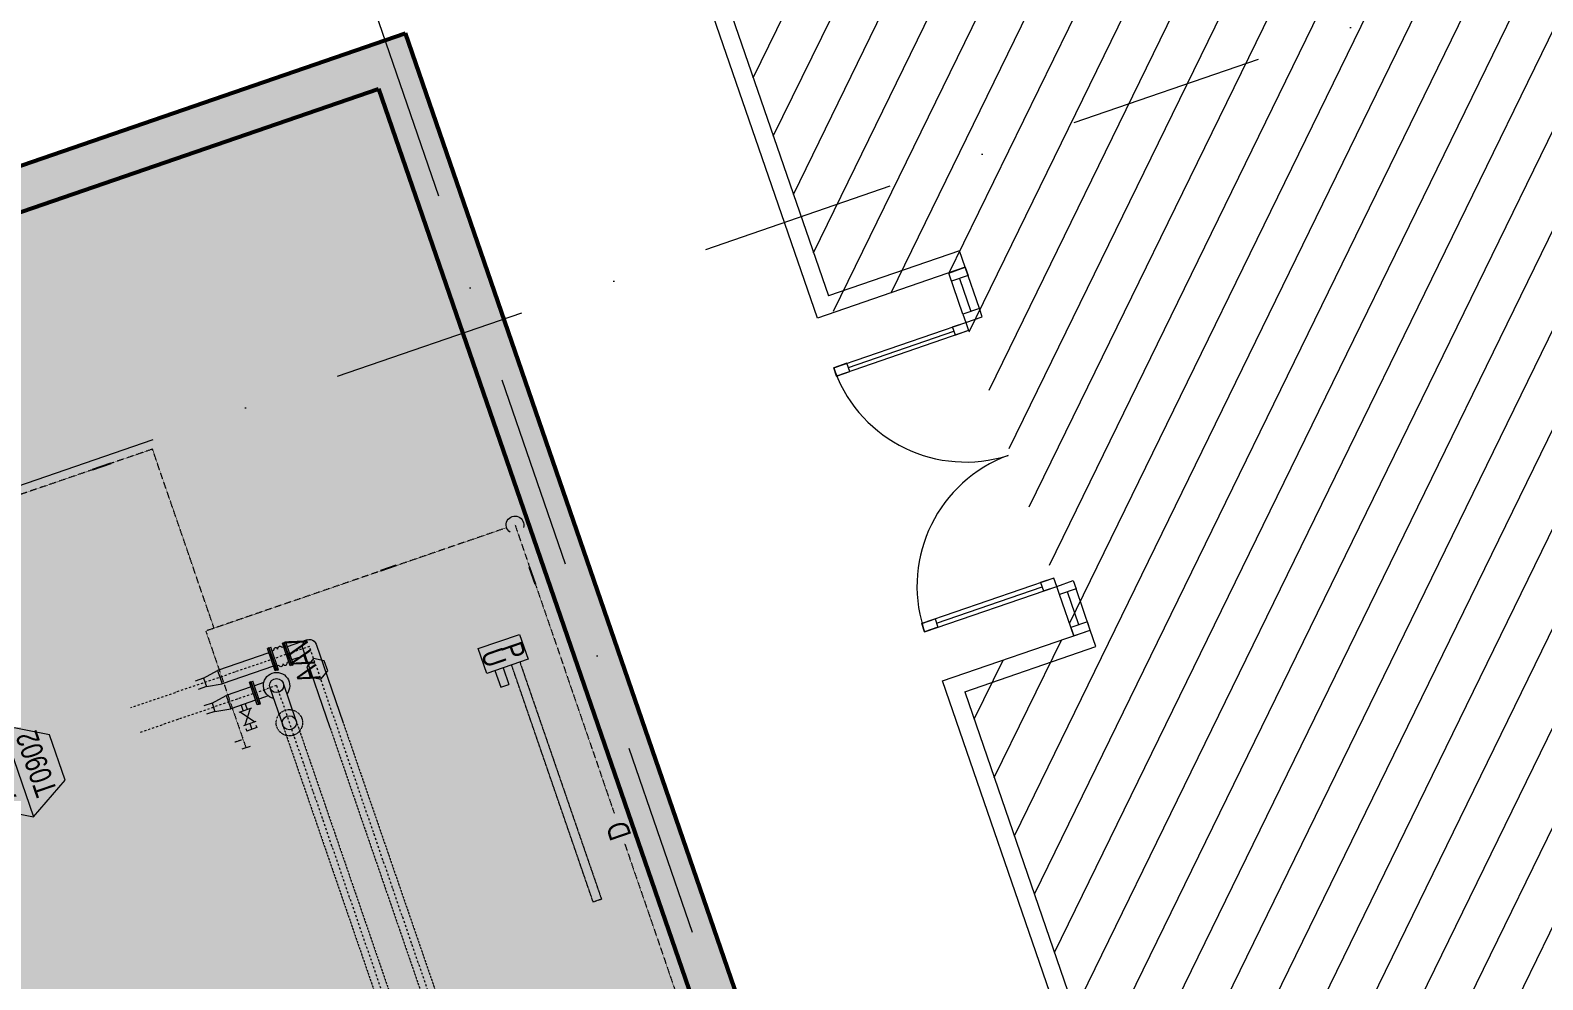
# Model space of a CAD drawing. Extents: x 760773 to 1075934, y 719259 to 1013331.
# Drawn here: x 1001824 to 1010490, y 871706 to 877150 of the extents above; entities that cross this region are included whole.
import ezdxf
from ezdxf.enums import TextEntityAlignment as Align

# ---------------------------------------------------------------- set-up
doc = ezdxf.new("R2010")
doc.units = 0
doc.header["$MEASUREMENT"] = 0
for name, pattern in [('DGN Style 2', [0.001498, 0.000898747, -0.000599165]), ('DGN Style 3', [2.729272, 1.94948, -0.779792]), ('DGN Style 4', [23.9656, 11.9328, -5.9664, 0.1, -5.9664]), ('DGN Style 6', [3.707911, 0.001949, -0.779792, 1.364636, -0.779792, 0.001949, -0.779792]), ('DGN4', [1.116131, 0.558066, -0.279033, 0, -0.279033])]:
    doc.linetypes.add(name, pattern=pattern)
doc.layers.add('2', color=7, linetype='Continuous')
for name, color, linetype, lineweight in [('27', 7, 'Continuous', 0), ('A-Door', 4, 'Continuous', 0), ('A-WALL', 2, 'Continuous', 0), ('AC-CD', 7, 'Continuous', 0), ('AC-CHW', 7, 'Continuous', 0), ('AC-EQTXT', 7, 'Continuous', 0), ('AC-VALVES', 7, 'Continuous', 0), ('spare0', 7, 'Continuous', 0), ('spare5', 7, 'Continuous', 0)]:
    doc.layers.add(name, color=color, linetype=linetype, lineweight=lineweight)
doc.styles.add('Style-INTL_ENGINEERING', font='INTL_ENGINEERING.shx')
doc.styles.add('Style-LOW_RES_FILLED', font='LOW_RES_FILLED.shx')
doc.dimstyles.get("Standard").update_dxf_attribs({"dimtxt": 0.18, "dimasz": 0.18, "dimexe": 0.18, "dimexo": 0.0625, "dimgap": 0.09, "dimtad": 0, "dimtih": 1, "dimtoh": 1, "dimdec": 4, "dimzin": 0, "dimdsep": 46, "dimtxsty": 'Standard', "dimcen": 0.09, "dimadec": 0, "dimazin": 0, "dimtfac": 1, "dimtdec": 4, "dimtofl": 0, "dimtmove": 0, "dimatfit": 3, "dimfxl": 1, "dimtolj": 1, "dimtzin": 0, "dimarcsym": 0})

# ---------------------------------------------------------------- blocks, each defined once
blk = doc.blocks.new('A$C65D22729')
at = {"layer": 'A-Door', "color": 4, "linetype": 'Continuous', "lineweight": 0, "ltscale": 0.001}
for p, q in [((820, -175), (180, -175)), ((820, -1725.4), (180, -1725.4))]:
    blk.add_line(p, q, dxfattribs=at)
at = {"layer": 'A-Door', "color": 4, "linetype": 'Continuous', "lineweight": 0, "ltscale": 0.001, "flags": 128}
for points in [[(0, -100), (100, -100), (100, -150), (0, -150), (0, -100)], [(100, -150), (100, -200), (900, -200), (900, -150), (100, -150)], [(100, -1750.4), (100, -1700.4), (900, -1700.4), (900, -1750.4), (100, -1750.4)], [(0, -1750), (0, -1800), (100, -1800), (100, -1750), (0, -1750)]]:
    blk.add_lwpolyline(points, dxfattribs=at)
for points in [[(100, -200), (180, -200), (180, -150), (100, -150)], [(900, -200), (820, -200), (820, -150), (900, -150)], [(100, -1700.4), (180, -1700.4), (180, -1750.4), (100, -1750.4)], [(900, -1700.4), (820, -1700.4), (820, -1750.4), (900, -1750.4)]]:
    blk.add_lwpolyline(points, close=True, dxfattribs=at)
at = {"layer": 'A-Door', "color": 4, "linetype": 'Continuous', "lineweight": 0, "ltscale": 0.001}
for centre, start, end in [((100, -150), 271.30245, 358.21009), ((100, -1750.4), 1.78991, 88.69755)]:
    blk.add_arc(centre, 800.4, start, end, dxfattribs=at)
blk = doc.blocks.new('FL200_13')
at = {"layer": 'AC-CHW', "color": 4, "linetype": 'Continuous', "lineweight": 13}
for p, q in [((0.003, 0.11), (0, 0.11)), ((0, 0.11), (0, -0.11)), ((0.003, 0.11), (0, 0.11)), ((0.003, 0.17), (0.025, 0.17)), ((0.003, 0.17), (0.003, -0.17)), ((0.025, 0.17), (0.025, -0.17)), ((0.003, -0.11), (0, -0.11)), ((0.003, -0.11), (0, -0.11)), ((0.003, -0.17), (0.025, -0.17))]:
    blk.add_line(p, q, dxfattribs=at)
blk = doc.blocks.new('*U683')
at = {"layer": 'AC-VALVES', "color": 6, "linetype": 'Continuous', "lineweight": 13, "extrusion": (0, 0, -1), "style": 'Style-INTL_ENGINEERING', "width": 0.799998}
for s, p in [('P', (0.0567, -0.0204)), ('U', (-0.0556, 0.0169))]:
    blk.add_text(s, height=0.125, rotation=251.00056, dxfattribs=at).set_placement(p, align=Align.MIDDLE_CENTER)
blk = doc.blocks.new('*U540')
at = {"layer": 'AC-CHW', "color": 7, "linetype": 'Continuous', "lineweight": 13, "extrusion": (0, 0, -1), "flags": 128}
blk.add_lwpolyline([(-0.0327, 0.0833), (-0.0931, 0.0699), (-0.113, 0.012), (-0.0737, -0.0357), (-0.0133, -0.0222), (0.0066, 0.0356), (-0.0327, 0.0833)], close=True, dxfattribs=at)
at = {"layer": 'AC-CHW', "color": 7, "linetype": 'Continuous', "lineweight": 13, "extrusion": (0, 0, -1), "style": 'Style-INTL_ENGINEERING', "width": 0.799998}
blk.add_text('AAV', height=0.125, rotation=251.00016, dxfattribs=at).set_placement((0.0846, 0.0373), align=Align.TOP_LEFT)
blk = doc.blocks.new('AAV')
at = {"layer": 'AC-CHW', "color": 7, "linetype": 'Continuous', "lineweight": 13, "xscale": 1.000001925454593, "yscale": 1.000001925454593, "zscale": 1.000001925454593, "rotation": 251.0000502476687}
blk.add_blockref('*U540', (-0.0052, 0.058), dxfattribs=at)
blk = doc.blocks.new('FL200_14')
at = {"layer": 'AC-CHW', "color": 4, "linetype": 'Continuous', "lineweight": 13}
for p, q in [((0.003, 0.11), (0, 0.11)), ((0, 0.11), (0, -0.11)), ((0.003, 0.11), (0, 0.11)), ((0.003, 0.17), (0.025, 0.17)), ((0.003, 0.17), (0.003, -0.17)), ((0.025, 0.17), (0.025, -0.17)), ((0.003, -0.11), (0, -0.11)), ((0.003, -0.11), (0, -0.11)), ((0.003, -0.17), (0.025, -0.17))]:
    blk.add_line(p, q, dxfattribs=at)
blk = doc.blocks.new('FL200_15')
at = {"layer": 'AC-CHW', "color": 4, "linetype": 'Continuous', "lineweight": 13}
for p, q in [((0.003, 0.11), (0, 0.11)), ((0, 0.11), (0, -0.11)), ((0.003, 0.11), (0, 0.11)), ((0.003, 0.17), (0.025, 0.17)), ((0.003, 0.17), (0.003, -0.17)), ((0.025, 0.17), (0.025, -0.17)), ((0.003, -0.11), (0, -0.11)), ((0.003, -0.11), (0, -0.11)), ((0.003, -0.17), (0.025, -0.17))]:
    blk.add_line(p, q, dxfattribs=at)
blk = doc.blocks.new('FL200_16')
at = {"layer": 'AC-CHW', "color": 4, "linetype": 'Continuous', "lineweight": 13}
for p, q in [((0.003, 0.11), (0, 0.11)), ((0, 0.11), (0, -0.11)), ((0.003, 0.11), (0, 0.11)), ((0.003, 0.17), (0.025, 0.17)), ((0.003, 0.17), (0.003, -0.17)), ((0.025, 0.17), (0.025, -0.17)), ((0.003, -0.11), (0, -0.11)), ((0.003, -0.11), (0, -0.11)), ((0.003, -0.17), (0.025, -0.17))]:
    blk.add_line(p, q, dxfattribs=at)
blk = doc.blocks.new('FL200_17')
at = {"layer": 'AC-CHW', "color": 4, "linetype": 'Continuous', "lineweight": 13}
for p, q in [((0.003, 0.11), (0, 0.11)), ((0, 0.11), (0, -0.11)), ((0.003, 0.11), (0, 0.11)), ((0.003, 0.17), (0.025, 0.17)), ((0.003, 0.17), (0.003, -0.17)), ((0.025, 0.17), (0.025, -0.17)), ((0.003, -0.11), (0, -0.11)), ((0.003, -0.11), (0, -0.11)), ((0.003, -0.17), (0.025, -0.17))]:
    blk.add_line(p, q, dxfattribs=at)
blk = doc.blocks.new('FL200_18')
at = {"layer": 'AC-CHW', "color": 4, "linetype": 'Continuous', "lineweight": 13}
for p, q in [((0.003, 0.11), (0, 0.11)), ((0, 0.11), (0, -0.11)), ((0.003, 0.11), (0, 0.11)), ((0.003, 0.17), (0.025, 0.17)), ((0.003, 0.17), (0.003, -0.17)), ((0.025, 0.17), (0.025, -0.17)), ((0.003, -0.11), (0, -0.11)), ((0.003, -0.11), (0, -0.11)), ((0.003, -0.17), (0.025, -0.17))]:
    blk.add_line(p, q, dxfattribs=at)
blk = doc.blocks.new('*U605')
at = {"layer": 'AC-CHW', "color": 4, "linetype": 'Continuous', "lineweight": 13}
for p, q in [((-0.0392, 0.0341), (-0.048, 0.0311)), ((0.0186, 0.054), (0.0098, 0.051)), ((-0.01, -0.0507), (-0.0188, -0.0538)), ((0.0478, -0.0308), (0.039, -0.0339))]:
    blk.add_line(p, q, dxfattribs=at)
for centre, major_axis in [((-0.0233, 0.0278), (-0.0075, 0.0217)), ((0.0231, -0.0275), (0.0075, -0.0217))]:
    blk.add_ellipse(centre, major_axis=major_axis, ratio=0.647059, start_param=5.221172, end_param=7.345198, dxfattribs=at)
at = {"layer": 'AC-CHW', "color": 4, "linetype": 'Continuous', "lineweight": 13, "extrusion": (0, 0, -1)}
for centre, major_axis in [((0.0012, 0.0362), (-0.0075, 0.0217)), ((-0.0014, -0.036), (0.0075, -0.0217))]:
    blk.add_ellipse(centre, major_axis=major_axis, ratio=0.647059, start_param=5.221172, end_param=7.345199, dxfattribs=at)
at = {"layer": 'AC-CHW', "color": 4, "linetype": 'Continuous', "lineweight": 13, "extrusion": (0, 0, -1), "xscale": 0.3999983492361102, "yscale": 0.3999983492361102, "zscale": 0.3999983492361102, "rotation": 341.0000936793555}
for name, p in [('FL200_18', (0.0428, -0.0145)), ('FL200_16', (-0.0427, 0.0149))]:
    blk.add_blockref(name, p, dxfattribs=at)
at = {"layer": 'AC-CHW', "color": 4, "linetype": 'Continuous', "lineweight": 13, "xscale": 0.3999983492361102, "yscale": 0.3999983492361102, "zscale": 0.3999983492361102, "rotation": 18.9999063206445}
for name, p in [('FL200_17', (-0.0428, -0.0145)), ('FL200_15', (0.0427, 0.0149))]:
    blk.add_blockref(name, p, dxfattribs=at)
blk = doc.blocks.new('*U606')
at = {"layer": 'AC-CHW', "color": 1, "linetype": 'Continuous', "lineweight": 13}
for p, q in [((0.0062, 0.0778), (-0.0506, 0.0583)), ((-0.0457, 0.0441), (-0.0506, 0.0583)), ((0.0247, 0.0472), (-0.0463, 0.0227)), ((0.0436, -0.0309), (-0.0392, 0.0252)), ((-0.0108, 0.0349), (-0.0222, 0.068)), ((-0.0131, -0.0505), (0.0176, 0.0447)), ((0.0111, 0.0636), (0.0062, 0.0778)), ((0.0507, -0.0285), (-0.0202, -0.0529)), ((0.0148, -0.0779), (0.0034, -0.0448)), ((0.0385, -0.0697), (0.0271, -0.0366))]:
    blk.add_line(p, q, dxfattribs=at)
blk = doc.blocks.new('*U629')
at = {"layer": 'AC-EQTXT', "color": 1, "linetype": 'Continuous', "lineweight": 13}
blk.add_line((0.0762, -0.2767), (-0.1028, 0.2433), dxfattribs=at)
at = {"layer": 'AC-EQTXT', "color": 1, "linetype": 'Continuous', "lineweight": 13, "extrusion": (0, 0, -1), "flags": 128}
blk.add_lwpolyline([(0.1028, 0.2433), (-0.1671, 0.1908), (-0.2566, -0.0692), (-0.0762, -0.2767), (0.1937, -0.2242), (0.2833, 0.0358), (0.1028, 0.2433)], close=True, dxfattribs=at)
at = {"layer": 'AC-EQTXT', "color": 1, "linetype": 'Continuous', "lineweight": 13, "extrusion": (0, 0, -1), "style": 'Style-INTL_ENGINEERING', "width": 0.799998}
blk.add_text('T0902', height=0.125, rotation=251.00006, dxfattribs=at).set_placement((-0.0957, 0.0161), align=Align.MIDDLE_CENTER)
blk.add_attdef('*U655_30668', text='', height=0.125, rotation=251.00006, dxfattribs=at).set_placement((0.1215, -0.0605), align=Align.MIDDLE_CENTER)

msp = doc.modelspace()

# ---------------------------------------------------------------- hatches: boundary and pattern name
at = {"layer": '27', "lineweight": 0, "true_color": 0x636466}
h = msp.add_hatch(dxfattribs=at)
h.set_pattern_fill('ANSI31', color=251, scale=2000)
h.set_pattern_definition([(244, (1013934.4, 889221.97), (224.6985, -109.5928), [])])
edge = h.paths.add_edge_path()
edge.add_line((1005121.19604, 879324.62599), (1004769.72059, 879203.60328))
edge.add_line((1004769.72059, 879203.60328), (1002743.02368, 885089.56704))
edge.add_line((1002743.02368, 885089.56704), (1003096.38844, 885211.23741))
edge.add_line((1003096.38844, 885211.23741), (1013698.24493, 888861.74935))
edge.add_line((1013698.24493, 888861.74935), (1022960.60677, 861961.8971))
edge.add_line((1022960.60677, 861961.8971), (1012358.75028, 858311.38516))
edge.add_line((1012358.75028, 858311.38516), (1011301.25383, 861382.57788))
edge.add_arc((1011303.14487, 861383.22902), 2, 108.999924295, 198.999999837, ccw=False)
edge.add_line((1011302.49374, 861385.12006), (1011957.73796, 861610.73777))
edge.add_line((1011957.73796, 861610.73777), (1011241.39249, 863691.23727))
edge.add_line((1011241.39249, 863691.23727), (1010586.12357, 863465.61009))
edge.add_arc((1010585.47244, 863467.50113), 2, 198.999999841, 289.000000007, ccw=False)
edge.add_line((1010583.5814, 863466.84999), (1007146.21362, 873449.69098))
edge.add_arc((1007148.10465, 873450.34212), 2, 108.999706651, 198.999999837, ccw=False)
edge.add_line((1007147.45353, 873452.23316), (1007802.699, 873677.84852))
edge.add_line((1007802.699, 873677.84852), (1007086.4192, 875757.99491))
edge.add_line((1007086.4192, 875757.99491), (1006431.19987, 875532.3848))
edge.add_arc((1006430.54874, 875534.27584), 2, 198.999999845, 289.000000003, ccw=False)
edge.add_line((1006428.6577, 875533.6247), (1005677.09098, 877716.33297))
edge.add_arc((1005678.98201, 877716.98411), 2, 108.999987576, 198.999999841, ccw=False)
edge.add_line((1005678.33088, 877718.87515), (1006333.57503, 877944.49364))
edge.add_line((1006333.57503, 877944.49364), (1005780.22221, 879551.5469))
edge.add_line((1005780.22221, 879551.5469), (1005123.08708, 879325.27712))
at = {"layer": 'spare5', "linetype": 'Continuous', "true_color": 0x7f7f7f}
msp.add_hatch(color=8, dxfattribs=at).paths.add_polyline_path([(1000853.0159, 857787.0766), (995228.9236, 874120.85805), (1003975.12629, 877132.41715), (1009599.23043, 860798.56524)])

# ---------------------------------------------------------------- linework, layer by layer
at = {"layer": '2', "color": 1, "linetype": 'DGN4', "lineweight": 0, "ltscale": 2000}
for p, q in [((999439.03215, 889920.48493), (1020240.20923, 829509.48017)), ((980366.28528, 867172.46649), (1017879.68165, 880088.91123))]:
    msp.add_line(p, q, dxfattribs=at)
at = {"layer": 'A-Door', "color": 4, "linetype": 'Continuous', "lineweight": 0, "ltscale": 0.001}
for p, q in [((1007167.8382, 875521.61824), (1007086.44619, 875757.99411)), ((1007262.39003, 875554.17505), (1007180.99484, 875790.5612)), ((1007148.80138, 875726.5956), (1007213.91751, 875537.48462)), ((1007832.52623, 873740.99933), (1007767.40555, 873930.10875)), ((1007897.2456, 873710.42061), (1007815.85687, 873946.79064)), ((1007802.69724, 873677.85363), (1007721.30504, 873914.23383))]:
    msp.add_line(p, q, dxfattribs=at)
for points in [[(1007180.99444, 875790.56105), (1007197.27305, 875743.28638), (1007102.72087, 875710.72818), (1007086.44226, 875758.00285)], [(1007897.25075, 873710.40657), (1007880.97214, 873757.68123), (1007786.41995, 873725.12304), (1007802.69856, 873677.84837)]]:
    msp.add_lwpolyline(points, close=True, dxfattribs=at)
at = {"layer": 'A-WALL', "color": 2, "linetype": 'Continuous', "lineweight": 0, "ltscale": 0.001}
for p, q in [((1006334.7589, 875499.16742), (1005581.88796, 877685.66715)), ((1005708.99658, 877623.67209), (1006396.75389, 875626.27607)), ((1007148.44121, 875885.10277), (1006396.75392, 875626.27609)), ((1007180.99835, 875790.55103), (1007148.44121, 875885.10277)), ((1007180.99835, 875790.55103), (1006334.7589, 875499.16742)), ((1007051.00997, 873419.02694), (1007897.2491, 873710.41044)), ((1007929.80591, 873615.85858), (1007897.2491, 873710.41044)), ((1007178.11585, 873357.03094), (1007929.80591, 873615.85858)), ((1010489.80079, 863432.05324), (1007051.00997, 873419.02694)), ((1007178.1186, 873357.03189), (1010551.79582, 863559.16191))]:
    msp.add_line(p, q, dxfattribs=at)
at = {"layer": 'AC-CD', "color": 3, "linetype": 'DGN Style 6', "lineweight": 13}
for p, q in [((1002524.59842, 874748.19832), (1000181.7711, 873942.75765)), ((1002877.61385, 873721.36382), (1002524.59842, 874748.19832)), ((1004553.97179, 874297.67867), (1002830.071, 873705.01908)), ((1004601.51465, 874314.02343), (1005170.23336, 872659.77177)), ((1002830.071, 873705.01908), (1003060.06264, 873036.03037)), ((1003043.71793, 873083.5731), (1002996.43927, 873067.319)), ((1005229.66063, 872486.91362), (1005761.75676, 870939.18729))]:
    msp.add_line(p, q, dxfattribs=at)
at = {"layer": 'AC-CD', "color": 3, "linetype": 'Continuous', "lineweight": 13}
msp.add_line((1003083.83408, 873044.20275), (1003036.29121, 873027.85799), dxfattribs=at)
at = {"layer": 'AC-CD', "color": 3, "linetype": 'Continuous', "lineweight": 13, "extrusion": (0, 0, -1)}
msp.add_arc((-1004601.51465, 874314.02343), 50.274, 304.157639433, 197.897435859, dxfattribs=at)
at = {"layer": 'AC-CD', "color": 7, "linetype": 'Continuous', "lineweight": 0}
for points in [[(1002286.77952, 874666.43855), (1002157.7069, 874655.29072), (1002178.13796, 874595.86217)], [(1004718.30903, 873974.30038), (1004707.16165, 874103.37303), (1004647.73303, 874082.94218)], [(1003921.31163, 874080.17653), (1003792.23897, 874069.02914), (1003812.66982, 874009.60053)]]:
    msp.add_solid(points, dxfattribs=at)
at = {"layer": 'AC-CHW', "color": 4, "linetype": 'DGN Style 4', "lineweight": 13}
for p, q in [((1003424.21623, 873616.78522), (1002399.24962, 873264.41193)), ((1004297.02651, 871077.99632), (1003424.21623, 873616.78522)), ((1003235.53604, 873392.43276), (1002448.28415, 873121.78343)), ((1003235.5362, 873392.43282), (1003977.59155, 871233.97764))]:
    msp.add_line(p, q, dxfattribs=at)
at = {"layer": 'AC-CHW', "color": 4, "linetype": 'Continuous', "lineweight": 13}
for p, q in [((1003192.06273, 873579.50279), (1002897.67686, 873478.29586)), ((1003411.1285, 873654.81541), (1003297.03739, 873615.59203)), ((1003386.21983, 873603.59919), (1003541.10384, 873153.07999)), ((1003462.25052, 873629.86103), (1003617.17289, 873179.23026)), ((1003218.21435, 873503.43422), (1002923.82847, 873402.22728)), ((1003399.25758, 873565.67506), (1003323.189, 873539.52345)), ((1002817.00313, 873434.61244), (1002769.46118, 873418.26799)), ((1002817.00313, 873434.61244), (1002897.67686, 873478.29586)), ((1002817.00313, 873434.61244), (1002833.34789, 873387.06957)), ((1002833.34789, 873387.06957), (1002923.82847, 873402.22728)), ((1002897.67686, 873478.29586), (1002923.82847, 873402.22728)), ((1003162.1351, 873409.72788), (1003108.35736, 873391.23963)), ((1003273.57049, 873405.50863), (1003346.79502, 873192.51661)), ((1002833.34789, 873387.06957), (1002785.8061, 873370.72518)), ((1002866.03789, 873291.98401), (1002946.71162, 873335.66743)), ((1003089.34021, 873384.70172), (1002946.71162, 873335.66743)), ((1002946.71162, 873335.66743), (1002972.86324, 873259.59885)), ((1003188.28671, 873333.6593), (1003134.50898, 873315.17105)), ((1003197.53956, 873379.2475), (1003270.72069, 873166.38172)), ((1002866.03789, 873291.98401), (1002818.49594, 873275.63956)), ((1002882.38265, 873244.44114), (1002834.84086, 873228.09675)), ((1002866.03789, 873291.98401), (1002882.38265, 873244.44114)), ((1002882.38265, 873244.44114), (1002972.86324, 873259.59885)), ((1003115.49183, 873308.63314), (1002972.86324, 873259.59885))]:
    msp.add_line(p, q, dxfattribs=at)
at = {"layer": 'AC-CHW', "color": 4, "linetype": 'DGN Style 2', "lineweight": 13}
for p, q in [((1003270.72644, 873166.36499), (1003899.9719, 871336.04589)), ((1003346.79984, 873192.50259), (1003976.04094, 871362.19616)), ((1003541.10384, 873153.07999), (1004137.68767, 871417.76549)), ((1003617.17289, 873179.23026), (1004213.75671, 871443.91576))]:
    msp.add_line(p, q, dxfattribs=at)
at = {"layer": 'AC-CHW', "color": 4, "linetype": 'Continuous', "lineweight": 13}
for centre in [(1003235.53604, 873392.43276), (1003308.76073, 873179.4408)]:
    msp.add_circle(centre, 40.2192, dxfattribs=at)
at = {"layer": 'AC-CHW', "color": 4, "linetype": 'DGN Style 2', "lineweight": 13}
msp.add_circle((1003308.76073, 873179.4408), 75.411, dxfattribs=at)
at = {"layer": 'AC-CHW', "color": 4, "linetype": 'Continuous', "lineweight": 13, "extrusion": (0, 0, -1)}
for centre, radius, start, end in [((-1003424.21607, 873616.78517), 40.2192, 340.861491509, 161.027541217), ((-1003235.53604, 873392.43276), 75.411, 283.258492015, 218.796586789)]:
    msp.add_arc(centre, radius, start, end, dxfattribs=at)
at = {"layer": 'AC-VALVES', "color": 6, "linetype": 'Continuous', "lineweight": 13}
for p, q in [((1004534.47949, 873494.59162), (1004567.16918, 873399.50594)), ((1004486.93665, 873478.24678), (1004519.62634, 873383.1611)), ((1004519.62634, 873383.1611), (1004567.16918, 873399.50594))]:
    msp.add_line(p, q, dxfattribs=at)
at = {"layer": 'AC-VALVES', "color": 6, "linetype": 'Continuous', "lineweight": 13, "flags": 128}
msp.add_lwpolyline([(1004439.39381, 873461.90193), (1004390.35928, 873604.53044), (1004628.07345, 873686.25466), (1004677.10799, 873543.62615), (1004439.39381, 873461.90193)], close=True, dxfattribs=at)
at = {"layer": 'AC-VALVES', "color": 6, "linetype": 'DGN Style 3', "lineweight": 13, "flags": 128}
msp.add_lwpolyline([(1004629.56515, 873527.28131), (1005096.99725, 872167.64478), (1005049.45439, 872151.30001), (1004582.02232, 873510.93646)], dxfattribs=at)
at = {"layer": 'spare0', "color": 1, "linetype": 'Continuous', "lineweight": 53}
for p, q in [((995228.99381, 874120.88561), (1003975.05609, 877132.38959)), ((1007325.23006, 867402.86791), (1003975.05609, 877132.38959)), ((995546.75347, 873965.89595), (1003820.08493, 876814.63103)), ((1003820.08493, 876814.63103), (1005968.83482, 870574.24656))]:
    msp.add_line(p, q, dxfattribs=at)
at = {"layer": 'spare5', "color": 8, "linetype": 'Continuous', "lineweight": 13, "true_color": 0x7f7f7f, "flags": 128}
msp.add_lwpolyline([(1000853.0159, 857787.0766), (995228.8534, 874120.8305), (1003975.05609, 877132.38959), (1009599.21859, 860798.63569), (1000853.0159, 857787.0766)], dxfattribs=at)

# ---------------------------------------------------------------- block references
at = {"layer": 'A-Door', "color": 4, "linetype": 'Continuous', "lineweight": 0, "ltscale": 0.001, "rotation": 199.0000000025341}
msp.add_blockref('A$C65D22729', (1007848.41296, 873852.23944), dxfattribs=at)
at = {"layer": 'AC-CHW', "color": 7, "linetype": 'Continuous', "lineweight": 13, "extrusion": (0, 0, -1), "xscale": 1005.478844715731, "yscale": 1005.478844715731, "zscale": 1005.478844715731, "rotation": 251.0275500391515}
msp.add_blockref('AAV', (-1003468.32381, 873488.27718), dxfattribs=at)
at = {"layer": 'AC-CHW', "color": 4, "linetype": 'Continuous', "lineweight": 13, "extrusion": (0, 0, -1)}
for name, p, xscale, yscale, zscale, rotation in [('*U605', (-1003257.60949, 873559.667), 1005.48078071959, 1005.48078071959, 1005.48078071959, 142.0276002868202), ('FL200_13', (-1003111.91509, 873349.79279), 402.1906524764713, 402.1906524764713, 402.1906524764713, 161.0275066074647)]:
    msp.add_blockref(name, p, dxfattribs=dict(at, xscale=xscale, yscale=yscale, zscale=zscale, rotation=rotation))
at = {"layer": 'AC-CHW', "color": 4, "linetype": 'Continuous', "lineweight": 13, "xscale": 402.1906524764711, "yscale": 402.1906524764711, "zscale": 402.1906524764711, "rotation": 198.9724933925352}
msp.add_blockref('FL200_14', (1003111.91509, 873349.79279), dxfattribs=at)
at = {"layer": 'AC-CHW', "color": 1, "linetype": 'Continuous', "lineweight": 13, "extrusion": (0, 0, -1), "xscale": 1005.48078071959, "yscale": 1005.48078071959, "zscale": 1005.48078071959, "rotation": 142.0276002868202}
msp.add_blockref('*U606', (-1003068.71238, 873209.14689), dxfattribs=at)
at = {"layer": 'AC-EQTXT', "color": 1, "linetype": 'Continuous', "lineweight": 13, "extrusion": (0, 0, -1)}
ref = msp.add_blockref('*U629', (-1001774.00682, 872897.26602), dxfattribs=dict(at, xscale=1005.48078071959, yscale=1005.48078071959, zscale=1005.48078071959, rotation=142.0276002868202))
ref.add_attrib('*U655_30668', 'AHU', dxfattribs={"color": 1, "linetype": 'Continuous', "lineweight": 13, "height": 125.684799, "rotation": 108.972458347, "style": 'Style-INTL_ENGINEERING', "width": 0.799998}).set_placement((1001640.28555, 872870.07135), align=Align.MIDDLE_CENTER)
at = {"layer": 'AC-VALVES', "color": 6, "linetype": 'Continuous', "lineweight": 13, "extrusion": (0, 0, -1), "xscale": 1005.48078071959, "yscale": 1005.48078071959, "zscale": 1005.48078071959, "rotation": 322.0276002868202}
msp.add_blockref('*U683', (-1004535.07869, 873573.6324), dxfattribs=at)

# ---------------------------------------------------------------- texts
at = {"layer": 'AC-CD', "color": 3, "linetype": 'Continuous', "lineweight": 13, "style": 'Style-INTL_ENGINEERING', "width": 0.799998}
msp.add_text('D', height=125.6848, rotation=108.972458347, dxfattribs=at).set_placement((1005210.45837, 872514.1873), align=Align.MIDDLE_LEFT)

# ---------------------------------------------------------------- leaders
at = {"layer": 'AC-CD', "color": 7, "linetype": 'Continuous', "lineweight": 13}
msp.add_leader([(1002286.77952, 874666.43855), (1002180.44498, 874629.8816)], dimstyle='Standard', override={"dimtxt": 0.125, "dimasz": 0.125, "dimgap": 0, "dimtad": 1, "dimtxsty": 'Style-LOW_RES_FILLED'}, dxfattribs=at)
at = {"layer": 'AC-CD', "color": 3, "linetype": 'Continuous', "lineweight": 13}
for points in [[(1003921.31163, 874080.17653), (1003833.23658, 874049.89738)], [(1004718.30903, 873974.30038), (1004684.69017, 874072.08988)]]:
    msp.add_leader(points, dimstyle='Standard', override={"dimtxt": 0.125, "dimasz": 0.125, "dimgap": 0, "dimtad": 1, "dimtxsty": 'Style-LOW_RES_FILLED'}, dxfattribs=at)

doc.saveas('drawing.dxf')
